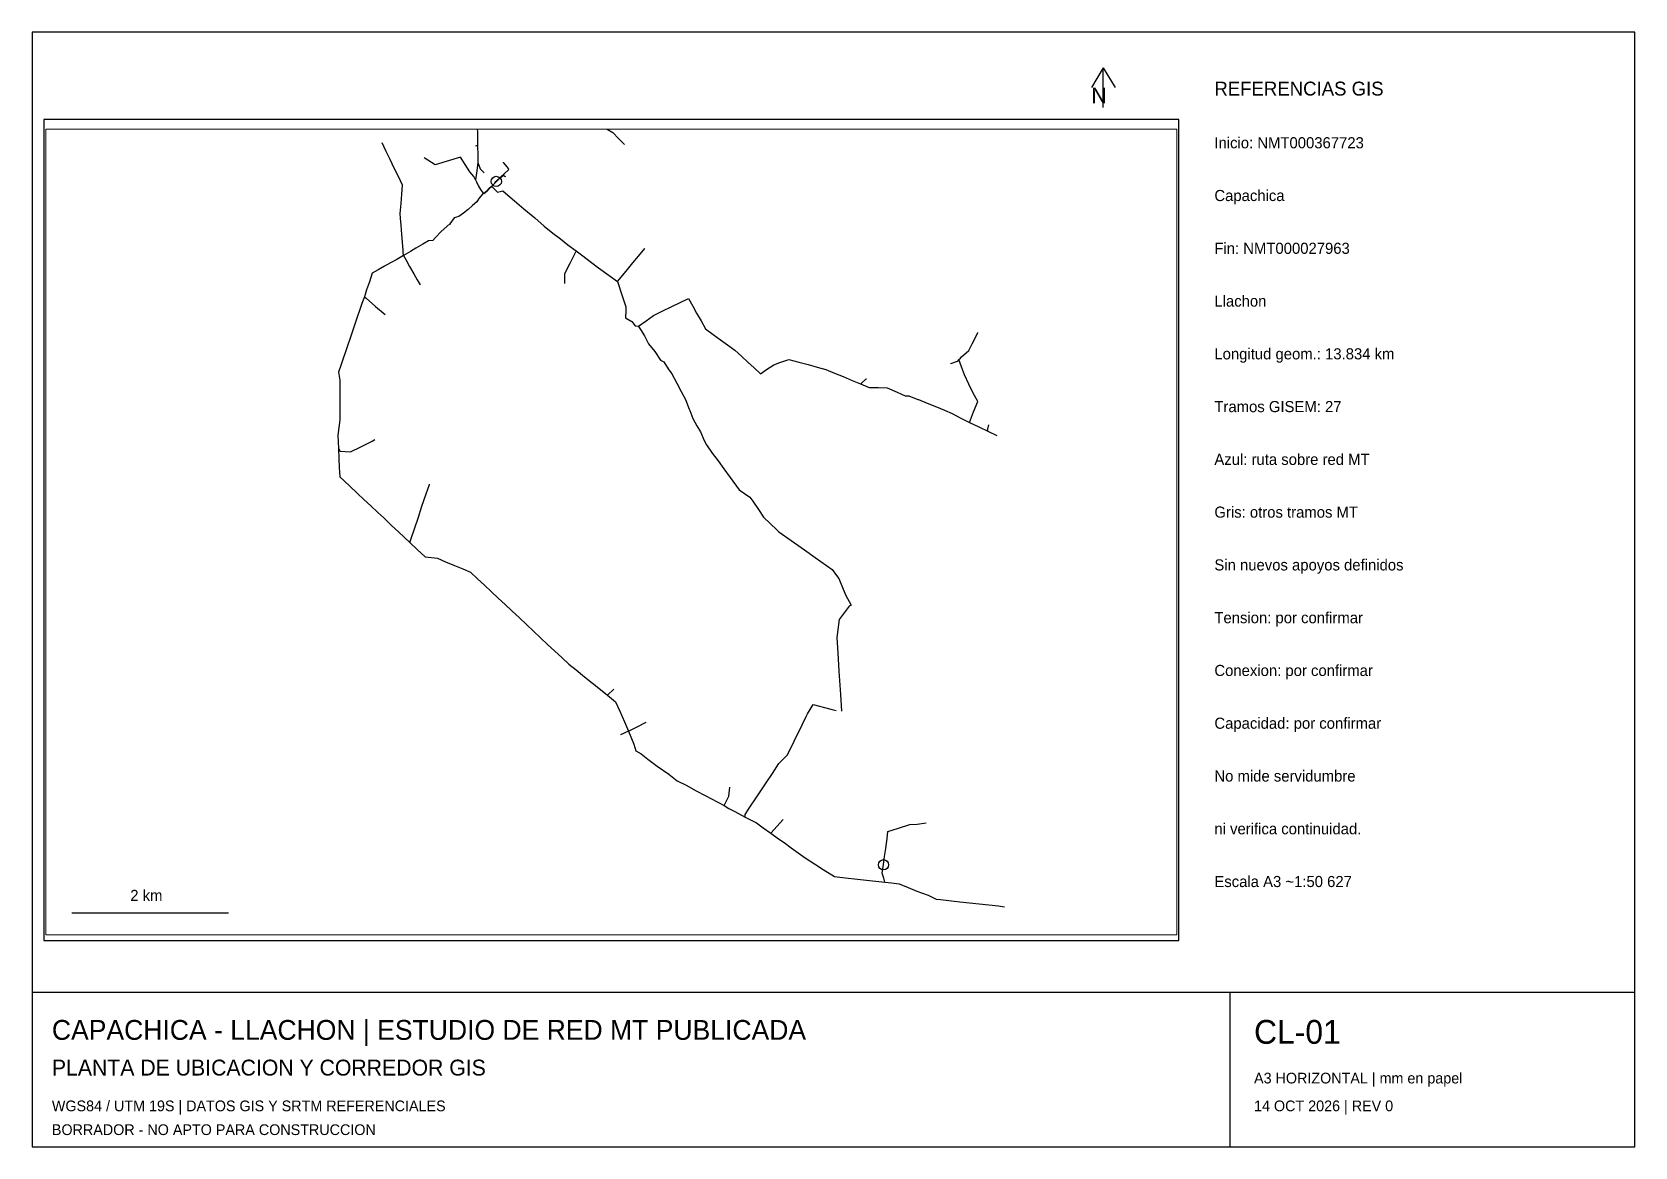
# Paper-space layout 'CL-01_A3' of a CAD drawing. Header units: metres, sheet in millimetres. Extents: x 8 to 412, y 8 to 289.
# The model-space entities are those that its viewports show. They can reach past a viewport. Long polylines and large blocks are cut down to what shows.
import ezdxf

# ---------------------------------------------------------------- set-up
doc = ezdxf.new("R2010")
doc.units = ezdxf.units.M
for name, color, linetype in [('AVISOS', 1, 'Continuous'), ('CORREDOR_GISEM', 5, 'Continuous'), ('EXTREMOS_GIS', 1, 'Continuous'), ('MARCO', 7, 'Continuous'), ('RED_MT_GISEM', 8, 'Continuous'), ('ROTULO', 7, 'Continuous'), ('VIEWPORTS', 7, 'Continuous')]:
    doc.layers.add(name, color=color, linetype=linetype)

msp = doc.modelspace()

# ---------------------------------------------------------------- linework, layer by layer
at = {"layer": 'CORREDOR_GISEM'}
msp.add_lwpolyline([(411020, 8270360), (411000, 8270340), (411000, 8270340), (410961, 8270304), (410961, 8270304), (410957, 8270300), (410957, 8270300), (410927, 8270272), (410897, 8270242), (410862, 8270210), (410862, 8270210), (410842, 8270202), (410795, 8270148), (410771, 8270103), (410771, 8270103), (410715, 8270056), (410659, 8270007), (410601, 8269961), (410541, 8269918), (410481, 8269899), (410428, 8269823), (410428, 8269823), (410317, 8269726), (410245, 8269649), (410211, 8269609), (410156, 8269606), (410083, 8269563), (409992, 8269511), (409923, 8269471), (409835, 8269421), (409835, 8269421), (409749, 8269370), (409671, 8269324), (409593, 8269282), (409514, 8269235), (409514, 8269235), (409436, 8269192), (409400, 8269084), (409365, 8268981), (409336, 8268893), (409336, 8268893), (409306, 8268807), (409275, 8268716), (409246, 8268632), (409216, 8268542), (409186, 8268452), (409156, 8268366), (409125, 8268277), (409096, 8268189), (409067, 8268103), (409037, 8268015), (409008, 8267931), (409023, 8267828), (409023, 8267828), (409023, 8267628), (409023, 8267533), (409022, 8267428), (409022, 8267323), (409009, 8267226), (408996, 8267127), (409006, 8266955), (409006, 8266955), (409011, 8266828), (409016, 8266715), (409022, 8266595), (409148, 8266478), (409250, 8266381), (409250, 8266381), (409331, 8266306), (409419, 8266223), (409508, 8266140), (409583, 8266070), (409678, 8265980), (409777, 8265887), (409917, 8265756), (409917, 8265756), (410010, 8265667), (410111, 8265573), (410269, 8265556), (410269, 8265556), (410371, 8265512), (410372, 8265512), (410372, 8265512), (410488, 8265463), (410593, 8265420), (410689, 8265378), (410689, 8265378), (410782, 8265294), (410869, 8265211), (410957, 8265129), (411044, 8265047), (411133, 8264964), (411133, 8264964), (411220, 8264883), (411314, 8264795), (411404, 8264711), (411495, 8264626), (411584, 8264541), (411673, 8264457), (411763, 8264373), (411861, 8264283), (411945, 8264204), (411945, 8264204), (412037, 8264130), (412145, 8264043), (412249, 8263960), (412348, 8263881), (412440, 8263807), (412440, 8263807), (412542, 8263725), (412595, 8263604), (412654, 8263468), (412705, 8263349), (412705, 8263349), (412775, 8263182), (412801, 8263099), (412869, 8263058), (412953, 8262994), (413071, 8262901), (413223, 8262802), (413223, 8262802), (413328, 8262716), (413444, 8262659), (413571, 8262589), (413687, 8262527), (413847, 8262442), (413927, 8262399), (413927, 8262399), (413988, 8262364), (414063, 8262324), (414194, 8262254), (414194, 8262254), (414339, 8262178), (414426, 8262114), (414521, 8262047), (414521, 8262047), (414622, 8261976), (414694, 8261927), (414784, 8261861), (414962, 8261735), (415081, 8261657), (415192, 8261585), (415192, 8261585), (415335, 8261493), (415508, 8261472), (415590, 8261464), (415707, 8261452), (415979, 8261423), (415979, 8261423), (415965, 8261473), (415945, 8261536), (415962, 8261648)], dxfattribs=at)
at = {"layer": 'EXTREMOS_GIS'}
for centre in [(411020, 8270365), (415960, 8261645)]:
    msp.add_circle(centre, 65, dxfattribs=at)
at = {"layer": 'RED_MT_GISEM'}
for points in [[(410731, 8271789), (410742, 8271670), (410753, 8271550), (410762, 8271431), (410772, 8271314), (410774, 8271217), (410776, 8271096), (410778, 8270998), (410780, 8270918), (410781, 8270821)], [(411876, 8271332), (411904, 8271318), (411986, 8271271), (412161, 8271179), (412334, 8271084), (412508, 8270989), (412581, 8270912), (412654, 8270835)], [(409562, 8270857), (409562, 8270858)], [(409831, 8269481), (409822, 8269589), (409815, 8269686), (409806, 8269807), (409798, 8269896), (409795, 8269954), (409804, 8270083), (409813, 8270203), (409822, 8270318), (409770, 8270425), (409717, 8270533), (409665, 8270644), (409614, 8270748), (409562, 8270857)], [(410754, 8270815), (410753, 8270815)], [(410781, 8270821), (410754, 8270815)], [(410781, 8270821), (410784, 8270694), (410785, 8270607)], [(412654, 8270835), (412655, 8270835)], [(410099, 8270665), (410098, 8270665)], [(410732, 8270429), (410683, 8270486), (410564, 8270674), (410238, 8270577), (410099, 8270665)], [(410785, 8270607), (410773, 8270501), (410756, 8270386)], [(410785, 8270607), (410816, 8270523), (410837, 8270502), (410865, 8270474)], [(411013, 8270364), (411078, 8270422), (411125, 8270465), (411176, 8270513), (411179, 8270524), (411112, 8270607)], [(411112, 8270607), (411111, 8270608)], [(410756, 8270386), (410733, 8270427), (410732, 8270429)], [(410756, 8270386), (410768, 8270361), (410791, 8270302), (410820, 8270261), (410849, 8270218), (410850, 8270217), (410862, 8270210)], [(410865, 8270474), (410865, 8270474)], [(410961, 8270304), (411000, 8270340)], [(410999, 8270340), (410998, 8270341)], [(411000, 8270340), (410999, 8270340)], [(411000, 8270340), (411013, 8270364)], [(411000, 8270340), (411020, 8270360)], [(411020, 8270360), (411066, 8270404), (411096, 8270430), (411112, 8270444)], [(411112, 8270444), (411121, 8270452)], [(411112, 8270444), (411115, 8270439), (411134, 8270425)], [(411134, 8270425), (411135, 8270424), (411135, 8270424)], [(410862, 8270210), (410842, 8270202), (410795, 8270148), (410771, 8270103)], [(410862, 8270210), (410897, 8270242), (410927, 8270272), (410957, 8270300)], [(410957, 8270300), (410961, 8270304)], [(410961, 8270304), (410965, 8270299), (411001, 8270263), (411037, 8270229)], [(411037, 8270229), (411104, 8270243)], [(411104, 8270243), (411139, 8270213), (411254, 8270115), (411372, 8270016), (411512, 8269898), (411632, 8269795), (411742, 8269702), (411838, 8269630), (411934, 8269557), (412041, 8269478)], [(410771, 8270103), (410715, 8270056), (410659, 8270007), (410601, 8269961), (410541, 8269918), (410481, 8269899), (410428, 8269823)], [(410428, 8269823), (410317, 8269726), (410245, 8269649), (410211, 8269609), (410156, 8269606), (410083, 8269563), (409992, 8269511), (409923, 8269471), (409835, 8269421)], [(410428, 8269823), (410439, 8269823)], [(410439, 8269823), (410440, 8269823)], [(412565, 8269086), (412676, 8269220), (412764, 8269325), (412833, 8269409), (412916, 8269509)], [(412916, 8269509), (412917, 8269509)], [(409835, 8269421), (409749, 8269370), (409671, 8269324), (409593, 8269282), (409514, 8269235)], [(409835, 8269421), (409833, 8269467), (409831, 8269480), (409831, 8269481)], [(409835, 8269421), (409870, 8269361), (409870, 8269360)], [(409870, 8269360), (409914, 8269280), (409968, 8269185), (410012, 8269107), (410047, 8269046)], [(412041, 8269478), (412032, 8269460), (411997, 8269393), (411958, 8269316), (411889, 8269184), (411889, 8269061)], [(412041, 8269478), (412123, 8269415), (412218, 8269344), (412326, 8269263), (412459, 8269164), (412565, 8269086)], [(409514, 8269235), (409436, 8269192), (409400, 8269084), (409365, 8268981), (409336, 8268893)], [(409514, 8269236), (409513, 8269236)], [(409514, 8269235), (409514, 8269236)], [(410047, 8269046), (410047, 8269045)], [(411889, 8269061), (411889, 8269060)], [(412565, 8269086), (412628, 8268906)], [(412628, 8268906), (412671, 8268762), (412671, 8268712), (412670, 8268625), (412750, 8268576), (412790, 8268521), (412835, 8268516)], [(409336, 8268893), (409306, 8268807), (409275, 8268716), (409246, 8268632), (409216, 8268542), (409186, 8268452), (409156, 8268366), (409125, 8268277), (409096, 8268189), (409067, 8268103), (409037, 8268015), (409008, 8267931), (409023, 8267828)], [(409336, 8268893), (409359, 8268873), (409359, 8268873)], [(409359, 8268873), (409478, 8268769), (409601, 8268664)], [(413027, 8268655), (413138, 8268710), (413258, 8268767), (413357, 8268815)], [(413357, 8268815), (413471, 8268869), (413527, 8268771), (413576, 8268683), (413632, 8268586), (413691, 8268485), (413789, 8268412), (413882, 8268344), (413969, 8268280), (414065, 8268211), (414153, 8268130), (414233, 8268055)], [(413357, 8268815), (413358, 8268814)], [(413358, 8268814), (413358, 8268813)], [(409601, 8268664), (409601, 8268664)], [(412835, 8268516), (412933, 8268587), (413027, 8268655)], [(412835, 8268516), (412835, 8268516)], [(412835, 8268516), (412835, 8268515)], [(412835, 8268515), (412859, 8268473)], [(412859, 8268473), (412910, 8268396)], [(412910, 8268396), (412911, 8268396)], [(412910, 8268396), (412964, 8268292), (413041, 8268196), (413114, 8268085), (413157, 8268061), (413215, 8267974), (413259, 8267907)], [(412911, 8268396), (412912, 8268396)], [(416944, 8268109), (416954, 8268126), (417049, 8268208), (417091, 8268292), (417164, 8268434)], [(417164, 8268434), (417164, 8268435)], [(414233, 8268055), (414306, 8267989), (414391, 8267911), (414466, 8267966), (414560, 8268025), (414638, 8268054), (414753, 8268094), (414880, 8268059), (414999, 8268028), (415114, 8267995), (415226, 8267965)], [(416921, 8268092), (416901, 8268067)], [(416921, 8268092), (416920, 8268091)], [(416920, 8268091), (416920, 8268090)], [(416921, 8268092), (416944, 8268109)], [(417048, 8267778), (416996, 8267895), (416957, 8267998), (416921, 8268092)], [(413259, 8267907), (413260, 8267908)], [(413259, 8267907), (413323, 8267790), (413380, 8267684), (413436, 8267582), (413482, 8267459), (413489, 8267442), (413527, 8267341), (413580, 8267247), (413626, 8267169), (413674, 8267059)], [(413260, 8267908), (413260, 8267908)], [(414233, 8268055), (414234, 8268056)], [(414234, 8268056), (414235, 8268056)], [(415226, 8267965), (415335, 8267919), (415446, 8267875), (415560, 8267826), (415668, 8267781)], [(416815, 8268035), (416814, 8268035)], [(416901, 8268067), (416815, 8268035)], [(409023, 8267828), (409023, 8267628), (409023, 8267533), (409022, 8267428), (409022, 8267323), (409009, 8267226), (408996, 8267127), (409006, 8266955)], [(409022, 8267828), (409021, 8267828)], [(409023, 8267828), (409022, 8267828)], [(415668, 8267781), (415679, 8267792)], [(415668, 8267781), (415778, 8267736), (415899, 8267734), (416008, 8267732), (416133, 8267675)], [(415679, 8267792), (415741, 8267846)], [(415741, 8267846), (415742, 8267847)], [(416133, 8267675), (416134, 8267676)], [(416133, 8267675), (416189, 8267651), (416238, 8267629), (416284, 8267630), (416400, 8267582)], [(416134, 8267676), (416134, 8267677)], [(417165, 8267558), (417101, 8267672), (417048, 8267778)], [(416400, 8267582), (416409, 8267581)], [(416409, 8267582), (416409, 8267583)], [(416409, 8267581), (416409, 8267582)], [(416409, 8267581), (416518, 8267535), (416635, 8267487), (416737, 8267444)], [(417111, 8267422), (417165, 8267558)], [(417165, 8267557), (417164, 8267557)], [(417165, 8267558), (417165, 8267557)], [(416737, 8267444), (416737, 8267443)], [(416737, 8267444), (416835, 8267404), (416949, 8267345), (417057, 8267289)], [(416737, 8267443), (416737, 8267442)], [(417057, 8267289), (417111, 8267422)], [(417057, 8267289), (417176, 8267232), (417302, 8267173)], [(409025, 8266924), (409159, 8266912), (409292, 8266978), (409434, 8267051), (409471, 8267069)], [(409471, 8267069), (409472, 8267070)], [(413674, 8267059), (413675, 8267059)], [(413674, 8267059), (413702, 8267003), (413776, 8266897), (413851, 8266797), (413925, 8266695), (414004, 8266587), (414118, 8266429), (414256, 8266334), (414295, 8266286), (414366, 8266176), (414431, 8266080), (414600, 8265918), (414627, 8265893), (414781, 8265783), (414951, 8265663), (415090, 8265564), (415307, 8265411), (415362, 8265335), (415389, 8265299), (415476, 8265089), (415546, 8264959)], [(413675, 8267059), (413676, 8267059)], [(417289, 8267184), (417305, 8267257)], [(417302, 8267173), (417289, 8267184)], [(417302, 8267173), (417407, 8267123)], [(417305, 8267257), (417305, 8267258)], [(417407, 8267123), (417408, 8267122)], [(409006, 8266955), (409011, 8266828), (409016, 8266715), (409022, 8266595), (409148, 8266478), (409250, 8266381)], [(409006, 8266955), (409024, 8266925), (409025, 8266924)], [(409917, 8265756), (409933, 8265807), (410021, 8266068), (410071, 8266219), (410124, 8266376), (410166, 8266498)], [(410166, 8266498), (410166, 8266499)], [(409249, 8266381), (409248, 8266380)], [(409250, 8266381), (409249, 8266381)], [(409250, 8266381), (409331, 8266306), (409419, 8266223), (409508, 8266140), (409583, 8266070), (409678, 8265980), (409777, 8265887), (409917, 8265756)], [(409917, 8265756), (410010, 8265667), (410111, 8265573), (410269, 8265556)], [(410269, 8265557), (410269, 8265558)], [(410269, 8265556), (410269, 8265557)], [(410269, 8265556), (410371, 8265512), (410372, 8265512)], [(410372, 8265512), (410488, 8265463), (410593, 8265420), (410689, 8265378)], [(410689, 8265378), (410782, 8265294), (410869, 8265211), (410957, 8265129), (411044, 8265047), (411133, 8264964)], [(411133, 8264964), (411220, 8264883), (411314, 8264795), (411404, 8264711), (411495, 8264626), (411584, 8264541), (411673, 8264457), (411763, 8264373), (411861, 8264283), (411945, 8264204)], [(411133, 8264964), (411134, 8264964)], [(411134, 8264964), (411134, 8264965)], [(415524, 8264946), (415396, 8264776), (415375, 8264613), (415366, 8264542), (415376, 8264351), (415392, 8264116), (415411, 8263817), (415425, 8263605)], [(415546, 8264959), (415524, 8264946)], [(415546, 8264959), (415547, 8264959)], [(411945, 8264204), (411946, 8264205)], [(411945, 8264204), (412037, 8264130), (412145, 8264043), (412249, 8263960), (412348, 8263881), (412440, 8263807)], [(411946, 8264205), (411947, 8264205)], [(412440, 8263807), (412518, 8263884)], [(412440, 8263807), (412542, 8263725), (412595, 8263604), (412654, 8263468), (412705, 8263349)], [(412518, 8263884), (412518, 8263885)], [(414195, 8262287), (414247, 8262366), (414344, 8262510), (414465, 8262691), (414545, 8262809), (414625, 8262935), (414737, 8263047), (414821, 8263221), (414922, 8263430), (414974, 8263538), (414991, 8263570), (415025, 8263625), (415062, 8263691), (415290, 8263632), (415357, 8263615)], [(415357, 8263615), (415358, 8263615)], [(415425, 8263605), (415425, 8263604), (415425, 8263604)], [(412705, 8263349), (412808, 8263401), (412932, 8263466)], [(412932, 8263466), (412933, 8263466)], [(412605, 8263302), (412604, 8263302)], [(412705, 8263349), (412605, 8263302)], [(412705, 8263349), (412775, 8263182), (412801, 8263099), (412869, 8263058), (412953, 8262994), (413071, 8262901), (413223, 8262802)], [(413223, 8262803), (413224, 8262804)], [(413223, 8262802), (413223, 8262803)], [(413223, 8262802), (413328, 8262716), (413444, 8262659), (413571, 8262589), (413687, 8262527), (413847, 8262442), (413927, 8262399)], [(413927, 8262399), (413989, 8262520), (413999, 8262634)], [(413999, 8262634), (413999, 8262635)], [(413927, 8262399), (413988, 8262364), (414063, 8262324), (414194, 8262254)], [(414194, 8262254), (414195, 8262286), (414195, 8262287)], [(414194, 8262254), (414339, 8262178), (414426, 8262114), (414521, 8262047)], [(414521, 8262047), (414604, 8262139), (414600, 8262134), (414682, 8262224)], [(414682, 8262224), (414682, 8262224)], [(415962, 8261648), (415975, 8261752), (415989, 8261852), (416006, 8261981), (416018, 8262070), (416151, 8262111), (416295, 8262159), (416391, 8262162), (416505, 8262180)], [(416505, 8262180), (416506, 8262180)], [(414521, 8262047), (414622, 8261976), (414694, 8261927), (414784, 8261861), (414962, 8261735), (415081, 8261657), (415192, 8261585)], [(415192, 8261585), (415191, 8261584)], [(415192, 8261585), (415192, 8261585)], [(415192, 8261585), (415335, 8261493), (415508, 8261472), (415590, 8261464), (415707, 8261452), (415979, 8261423)], [(415979, 8261423), (415965, 8261473), (415945, 8261536), (415962, 8261648)], [(415962, 8261648), (415963, 8261648)], [(415963, 8261648), (415965, 8261648)], [(415979, 8261423), (416064, 8261412), (416159, 8261400), (416274, 8261354)], [(416274, 8261354), (416385, 8261308), (416531, 8261255), (416631, 8261207), (416686, 8261201), (416933, 8261172), (417056, 8261159), (417181, 8261146), (417427, 8261119), (417506, 8261109)], [(416274, 8261354), (416275, 8261354)], [(416275, 8261354), (416275, 8261355)]]:
    msp.add_lwpolyline(points, dxfattribs=at)

psp = doc.layouts.new('CL-01_A3')

# ---------------------------------------------------------------- linework, layer by layer
at = {"layer": 'MARCO'}
for p, q in [((8, 47), (412, 47)), ((310, 8), (310, 47))]:
    psp.add_line(p, q, dxfattribs=at)
for points in [[(8, 8), (412, 8), (412, 289), (8, 289), (8, 8)], [(11, 60), (297, 60), (297, 267), (11, 267), (11, 60)]]:
    psp.add_lwpolyline(points, dxfattribs=at)
at = {"layer": 'ROTULO'}
for p, q in [((278, 280), (275, 275)), ((278, 270), (278, 280)), ((278, 280), (281, 275)), ((18, 67), (57.5, 67))]:
    psp.add_line(p, q, dxfattribs=at)

# ---------------------------------------------------------------- texts
at = {"layer": 'AVISOS'}
psp.add_text('BORRADOR - NO APTO PARA CONSTRUCCION', height=2.7, dxfattribs=at).set_placement((13, 11))
at = {"layer": 'ROTULO'}
for s, height, p in [('N', 4, (275, 271)), ('REFERENCIAS GIS', 3.5, (306, 273)), ('Inicio: NMT000367723', 2.8, (306, 259.7)), ('Capachica', 2.8, (306, 246.4)), ('Fin: NMT000027963', 2.8, (306, 233.1)), ('Llachon', 2.8, (306, 219.8)), ('Longitud geom.: 13.834 km', 2.8, (306, 206.5)), ('Tramos GISEM: 27', 2.8, (306, 193.2)), ('Azul: ruta sobre red MT', 2.8, (306, 179.9)), ('Gris: otros tramos MT', 2.8, (306, 166.6)), ('Sin nuevos apoyos definidos', 2.8, (306, 153.3)), ('Tension: por confirmar', 2.8, (306, 140)), ('Conexion: por confirmar', 2.8, (306, 126.7)), ('Capacidad: por confirmar', 2.8, (306, 113.4)), ('No mide servidumbre', 2.8, (306, 100.1)), ('ni verifica continuidad.', 2.8, (306, 86.8)), ('2 km', 2.8, (32.75, 70)), ('Escala A3 ~1:50 627', 2.8, (306, 73.5)), ('CAPACHICA - LLACHON | ESTUDIO DE RED MT PUBLICADA', 5, (13, 35)), ('CL-01', 6, (316, 34)), ('PLANTA DE UBICACION Y CORREDOR GIS', 4, (13, 26)), ('A3 HORIZONTAL | mm en papel', 2.7, (316, 24)), ('WGS84 / UTM 19S | DATOS GIS Y SRTM REFERENCIALES', 2.7, (13, 17)), ('14 OCT 2026 | REV 0', 2.7, (316, 17))]:
    psp.add_text(s, height=height, dxfattribs=at).set_placement(p)

# ---------------------------------------------------------------- viewports
at = {"layer": 'VIEWPORTS'}
psp.add_viewport(center=(154, 163), size=(285, 203), view_center_point=(412487.57, 8265891.13), view_height=10277.32, dxfattribs=at)

doc.saveas('drawing.dxf')
